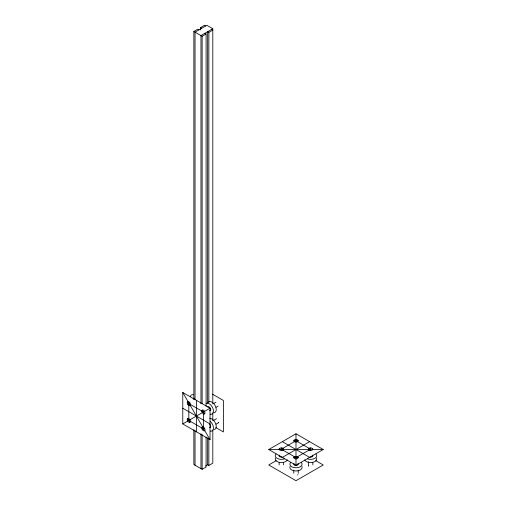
<?xml version="1.0" encoding="UTF-8"?>
<svg xmlns="http://www.w3.org/2000/svg" width="506" height="506" viewBox="0 0 506 506"><rect width="100%" height="100%" fill="white"/><g stroke="black" fill="none" stroke-linecap="round" stroke-linejoin="round"><path stroke-width="0.76" d="M193.855 399.74L193.855 31.454L197.802 29.177L198.984 29.86M200.566 29.949L200.566 27.577L204.513 25.3L205.695 25.983M212.805 403.902L212.805 28.722L200.958 35.559L200.958 403.839M193.855 31.454L202.141 36.242L206.094 33.959L206.094 406.198M207.669 403.13L207.669 31.682L208.858 32.365L212.805 30.088L211.616 29.405M187.973 401.486L187.694 401.644L189.927 405.508L190.205 405.35M187.694 404.218L189.927 402.934M213.81 403.434L215.841 402.264M182.774 423.933L182.774 392.473L210.015 408.203L210.015 439.657L182.774 423.933L189.927 419.797M190.262 419.607L210.015 408.203M216.043 407.298L218.073 406.128M213.134 420.695L216.517 418.74M202.305 429.524L204.538 428.234M216.043 424.167L218.75 422.605A2.233 1.29 60 0 1 218.421 422.706M205.461 466.051L207.669 464.774L208.858 465.457L212.805 463.173L212.805 429.986M193.855 429.771L193.855 464.546L202.141 469.328L206.094 467.051L206.094 437.02M268.743 449.518L295.985 433.787L323.226 449.518L295.985 465.248L268.743 449.518L309.217 449.518M276.238 460.65L268.743 464.97L295.985 480.7L323.226 464.97L315.738 460.65M282.367 457.38L309.609 441.656M293.752 440.764L298.224 440.764A2.233 1.29 0 0 1 294.871 441.883A2.233 1.29 0 0 1 294.871 439.651A2.233 1.29 0 0 1 298.224 440.764M308.363 449.202L312.828 449.202A2.233 1.29 0 0 1 309.476 450.315A2.233 1.29 0 0 1 309.476 448.082A2.233 1.29 0 0 1 312.828 449.202M312.335 449.518L323.226 449.518M293.752 457.633L298.224 457.633A2.233 1.29 0 0 1 294.871 458.746A2.233 1.29 0 0 1 294.871 456.513A2.233 1.29 0 0 1 298.224 457.633M212.805 28.722L206.878 25.3L195.038 32.137L195.038 399.632M200.566 27.577L201.749 28.26M204.905 33.276L206.094 33.959M212.501 394.187L223.399 400.474L223.399 431.934L215.904 427.608M282.367 441.656L309.609 457.38M182.774 408.203L210.015 423.933M202.305 410.075L204.538 413.946M182.774 392.473L203.007 427.526M204.563 430.22L210.015 439.657M202.305 426.944L204.538 430.815M187.694 418.513L189.927 422.377M312.828 462.484L312.828 464.831M310.595 447.911L310.595 450.485M308.363 461.706L308.363 465.609M298.224 470.137L298.224 473.262M295.985 433.787L295.985 465.248M293.752 470.137L293.752 473.262M283.613 449.518L283.613 449.202A2.233 1.29 0 0 0 280.261 448.082A2.233 1.29 0 0 0 280.261 450.315A2.233 1.29 0 0 0 283.613 449.202L279.148 449.202L279.148 449.518M283.613 462.547L283.613 464.843M281.38 447.911L281.38 450.485M279.148 462.547L279.148 464.843M212.805 412.807L212.805 420.499M208.858 32.365L208.858 402.232M208.858 438.588L208.858 465.457M207.669 437.899L207.669 464.774M202.141 36.242L202.141 403.737M202.141 434.559L202.141 469.328M200.958 433.876L200.958 468.645M196.391 400.341L196.391 431.795M195.038 430.454L195.038 465.229M208.149 402.428A6.142 3.548 60 0 1 214.98 405.338A6.142 3.548 60 0 1 214.082 412.706M206.075 403.383A6.142 3.548 60 0 1 212.906 408.367A6.142 3.548 60 0 1 210.268 414.199M207.776 407.001A2.233 1.29 60 0 1 210.395 408.317A2.233 1.29 60 0 1 209.554 410.701M190.345 396.552A6.142 3.548 60 0 1 193.412 394.781M193.172 398.57A2.233 1.29 60 0 1 194.127 398.273M209.737 418.38A6.142 3.548 60 0 1 215.67 423.642A6.142 3.548 60 0 1 214.082 429.575M210.268 421.378A6.142 3.548 60 0 1 213.488 428.082A6.142 3.548 60 0 1 210.268 431.068M209.554 424.047A2.233 1.29 60 0 1 210.724 426.482A2.233 1.29 60 0 1 209.554 427.57M308.66 466.254A2.233 1.29 0 0 1 308.439 465.944M297.92 474.691A2.233 1.29 0 0 1 297.566 474.957M287.313 459.916A6.142 3.548 0 0 1 279.793 462.427A6.142 3.548 0 0 1 275.447 458.082M284.448 458.879A6.142 3.548 0 0 1 277.035 458.316A6.142 3.548 0 0 1 276.061 454.034M281.956 457.057A2.233 1.29 0 0 1 279.609 456.595A2.233 1.29 0 0 1 279.445 455.166M316.528 458.082A6.142 3.548 0 0 1 312.183 462.427A6.142 3.548 0 0 1 304.663 459.916M315.915 454.034A6.142 3.548 0 0 1 314.941 458.316A6.142 3.548 0 0 1 307.521 458.879M312.531 455.166A2.233 1.29 0 0 1 312.366 456.595A2.233 1.29 0 0 1 310.02 457.057M301.918 466.513A6.142 3.548 0 0 1 295.985 470.978A6.142 3.548 0 0 1 290.052 466.513M301.304 462.471A6.142 3.548 0 0 1 295.985 467.791A6.142 3.548 0 0 1 290.665 462.471M297.92 463.597A2.233 1.29 0 0 1 295.985 465.533A2.233 1.29 0 0 1 294.056 463.597M295.985 440.764L281.38 449.202L295.985 457.633L310.595 449.202L295.985 440.764M203.418 412.01L188.814 403.579L188.814 420.442L203.418 428.879L203.418 412.01M187.233 402.662A2.233 1.29 60 0 0 189.598 405.61A2.233 1.29 60 0 0 189.598 402.453A2.233 1.29 60 0 0 187.233 402.662M201.837 411.1A2.233 1.29 60 0 0 204.209 414.047A2.233 1.29 60 0 0 204.209 410.885A2.233 1.29 60 0 0 201.837 411.1M201.837 427.968A2.233 1.29 60 0 0 204.209 430.916A2.233 1.29 60 0 0 204.209 427.753A2.233 1.29 60 0 0 201.837 427.968M187.233 419.531A2.233 1.29 60 0 0 189.598 422.478A2.233 1.29 60 0 0 189.598 419.322A2.233 1.29 60 0 0 187.233 419.531"/></g></svg>
